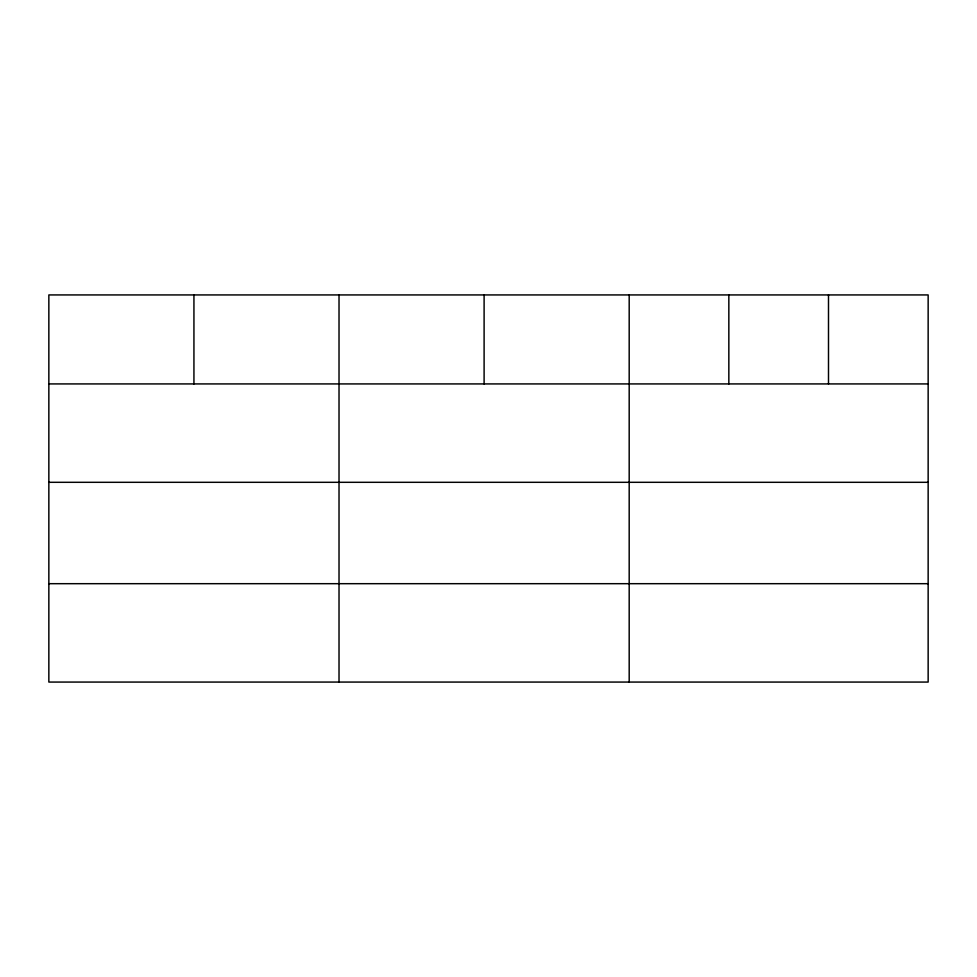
<?xml version="1.0" encoding="UTF-8"?>
<svg xmlns="http://www.w3.org/2000/svg" width="977" height="977" viewBox="0 0 977 977"><rect width="100%" height="100%" fill="white"/><g stroke="black" fill="none" stroke-linecap="round" stroke-linejoin="round"><path stroke-width="1.47" d="M928.15 482.308L928.15 294.932L48.85 294.932L48.85 682.068L928.15 682.068L928.15 482.308L48.85 482.308M48.85 383.924L928.15 383.924M48.85 583.684L928.15 583.684M828.496 294.932L828.496 383.924M728.842 294.932L728.842 383.924M629.188 294.932L629.188 682.068M484.103 294.932L484.103 383.924M339.019 294.932L339.019 682.068M193.935 294.932L193.935 383.924"/></g></svg>
